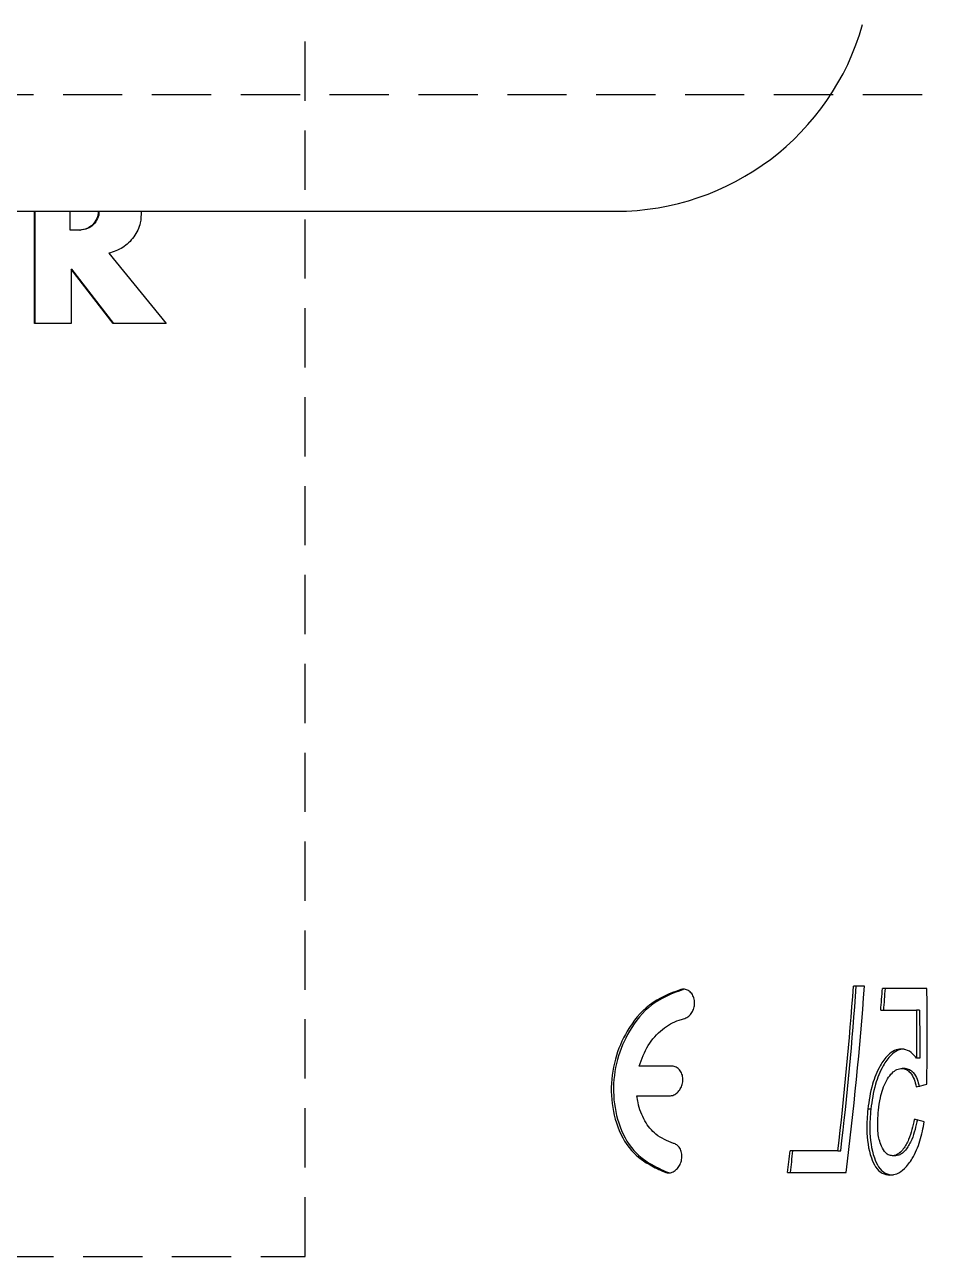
# Model space of a CAD drawing. Header units: millimetres. Extents: x 8 to 832, y 8 to 586.
# Drawn here: x 651.26 to 670.68, y 183.61 to 210.01 of the extents above; entities that cross this region are included whole.
import ezdxf

# ---------------------------------------------------------------- set-up
doc = ezdxf.new("R2010")
doc.units = ezdxf.units.MM
doc.linetypes.add('HIDDEN', pattern=[1.905, 1.27, -0.635])
doc.layers.add('HIDDEN', color=3, linetype='HIDDEN')
doc.layers.add('OUTLINE', color=7, linetype='Continuous', lineweight=25)

msp = doc.modelspace()

# ---------------------------------------------------------------- linework, layer by layer
at = {"layer": 'HIDDEN'}
for p, q in [((657.272, 183.612), (657.272, 263.612)), ((457.772, 208.512), (709.247, 208.512)), ((637.272, 183.612), (657.272, 183.612))]:
    msp.add_line(p, q, dxfattribs=at)
at = {"layer": 'OUTLINE'}
for p, q in [((647.272, 206.012), (663.931, 206.012)), ((651.47, 203.606), (651.47, 206.012)), ((651.481, 203.606), (651.481, 206.012)), ((652.234, 205.609), (652.234, 206.012)), ((652.441, 205.609), (652.234, 205.609)), ((652.441, 205.609), (652.455, 205.609)), ((653.06, 205.11), (654.291, 203.606)), ((652.258, 204.771), (652.258, 203.606)), ((653.158, 203.606), (652.258, 204.771)), ((652.258, 204.771), (652.272, 204.771)), ((653.174, 203.606), (652.272, 204.771)), ((652.258, 203.606), (651.47, 203.606)), ((654.291, 203.606), (653.158, 203.606)), ((665.326, 189.332), (665.377, 189.332)), ((669.262, 189.406), (669.027, 189.406)), ((670.602, 189.354), (669.648, 189.354)), ((669.612, 188.886), (670.378, 188.886)), ((670.444, 188.886), (670.378, 188.886)), ((670.114, 188.055), (670.049, 188.055)), ((670.447, 187.862), (670.38, 187.862)), ((665.132, 187.689), (664.434, 187.689)), ((670.133, 187.639), (670.068, 187.639)), ((664.384, 187.049), (665.08, 187.049)), ((669.399, 186.768), (669.335, 186.768)), ((668.693, 185.873), (667.67, 185.873)), ((668.693, 185.873), (668.756, 185.873)), ((669.933, 185.769), (669.867, 185.769)), ((665.007, 185.406), (665.059, 185.406)), ((665.059, 185.406), (665.103, 185.405)), ((667.616, 185.406), (668.868, 185.406)), ((669.876, 185.354), (669.81, 185.354))]:
    msp.add_line(p, q, dxfattribs=at)
for centre, radius, start, end in [((663.931, 211.512), 5.5, 270, 344.1734), ((592.892, 194.802), 76.326, 353.28173, 355.94546), ((592.77, 194.804), 76.509, 353.29645, 355.95375), ((594.047, 194.793), 75.408, 352.84903, 355.90331), ((595.599, 194.809), 74.25, 355.42498, 355.78683), ((596.161, 194.759), 73.749, 355.43283, 355.79713), ((589.012, 194.702), 79.151, 353.25528, 353.59595), ((589.07, 194.682), 79.151, 353.2697, 353.61036)]:
    msp.add_arc(centre, radius, start, end, dxfattribs=at)
for points, knots in [([(652.833, 206.012), (652.834, 206.01), (652.844, 205.958), (652.809, 205.85), (652.727, 205.719), (652.595, 205.627), (652.492, 205.615), (652.441, 205.609)], [0, 0, 0, 0, 0.006933, 0.255012, 0.503472, 0.751801, 1, 1, 1, 1]), ([(652.849, 206.012), (652.849, 206.01), (652.86, 205.958), (652.825, 205.85), (652.743, 205.719), (652.61, 205.627), (652.507, 205.615), (652.455, 205.609)], [0, 0, 0, 0, 0.006923, 0.254685, 0.503018, 0.751505, 1, 1, 1, 1]), ([(653.756, 206.012), (653.755, 205.927), (653.753, 205.731), (653.61, 205.452), (653.373, 205.213), (653.164, 205.144), (653.06, 205.11)], [0, 0, 0, 0, 0.203016, 0.468675, 0.734338, 1, 1, 1, 1]), ([(665.326, 189.332), (665.091, 189.243), (664.642, 189.073), (664.167, 188.484), (663.888, 187.833), (663.802, 187.139), (663.916, 186.449), (664.214, 185.864), (664.641, 185.571), (664.905, 185.452), (665.007, 185.406)], [0, 0, 0, 0, 0.152588, 0.291908, 0.412743, 0.542183, 0.672998, 0.809773, 0.926615, 1, 1, 1, 1]), ([(665.377, 189.332), (665.141, 189.243), (664.69, 189.072), (664.213, 188.481), (663.934, 187.828), (663.85, 187.135), (663.966, 186.447), (664.264, 185.863), (664.691, 185.571), (664.956, 185.452), (665.059, 185.406)], [0, 0, 0, 0, 0.15331, 0.292938, 0.413824, 0.542927, 0.673261, 0.809553, 0.926197, 1, 1, 1, 1]), ([(665.387, 188.704), (665.418, 188.716), (665.479, 188.738), (665.551, 188.812), (665.602, 188.905), (665.626, 189.013), (665.618, 189.125), (665.579, 189.225), (665.512, 189.299), (665.429, 189.338), (665.364, 189.34), (665.331, 189.333), (665.326, 189.332)], [0, 0, 0, 0, 0.113083, 0.216844, 0.323033, 0.434148, 0.548934, 0.663296, 0.774879, 0.881057, 0.982527, 1, 1, 1, 1]), ([(670.6, 187.304), (670.604, 187.645), (670.61, 188.156), (670.608, 188.84), (670.604, 189.182), (670.602, 189.354)], [0, 0, 0, 0, 0.499874, 0.749921, 1, 1, 1, 1]), ([(670.378, 188.886), (670.379, 188.801), (670.381, 188.587), (670.382, 188.245), (670.381, 187.99), (670.38, 187.862)], [0, 0, 0, 0, 0.249973, 0.624978, 1, 1, 1, 1]), ([(670.444, 188.886), (670.445, 188.801), (670.447, 188.587), (670.448, 188.245), (670.447, 187.99), (670.447, 187.862)], [0, 0, 0, 0, 0.249974, 0.624979, 1, 1, 1, 1]), ([(664.434, 187.689), (664.49, 187.842), (664.601, 188.144), (664.914, 188.49), (665.194, 188.653), (665.354, 188.695), (665.387, 188.704)], [0, 0, 0, 0, 0.318158, 0.62969, 0.92409, 1, 1, 1, 1]), ([(670.049, 188.055), (670.001, 188.049), (669.902, 188.036), (669.742, 187.909), (669.568, 187.668), (669.406, 187.269), (669.361, 186.947), (669.335, 186.768)], [0, 0, 0, 0, 0.110072, 0.230696, 0.408975, 0.671462, 1, 1, 1, 1]), ([(670.114, 188.055), (670.067, 188.049), (669.968, 188.036), (669.806, 187.909), (669.632, 187.668), (669.47, 187.269), (669.425, 186.947), (669.399, 186.768)], [0, 0, 0, 0, 0.1099662, 0.2311342, 0.4095577, 0.6715188, 1, 1, 1, 1]), ([(670.38, 187.862), (670.353, 187.894), (670.287, 187.974), (670.172, 188.044), (670.082, 188.052), (670.049, 188.055)], [0, 0, 0, 0, 0.303173, 0.744179, 1, 1, 1, 1]), ([(665.08, 187.049), (665.113, 187.053), (665.175, 187.062), (665.257, 187.12), (665.32, 187.199), (665.362, 187.299), (665.376, 187.411), (665.356, 187.521), (665.305, 187.612), (665.231, 187.671), (665.168, 187.688), (665.136, 187.689), (665.132, 187.689)], [0, 0, 0, 0, 0.1151, 0.215689, 0.318383, 0.427117, 0.541867, 0.658187, 0.774105, 0.883463, 0.986343, 1, 1, 1, 1]), ([(669.562, 186.745), (669.574, 186.833), (669.603, 187.049), (669.691, 187.322), (669.821, 187.515), (669.93, 187.611), (670.015, 187.636), (670.061, 187.639), (670.068, 187.639)], [0, 0, 0, 0, 0.229865, 0.566255, 0.719861, 0.84734, 0.975622, 1, 1, 1, 1]), ([(670.068, 187.639), (670.1, 187.635), (670.166, 187.626), (670.258, 187.544), (670.333, 187.415), (670.358, 187.301), (670.371, 187.245)], [0, 0, 0, 0, 0.197619, 0.413304, 0.711111, 1, 1, 1, 1]), ([(670.133, 187.639), (670.165, 187.635), (670.232, 187.626), (670.324, 187.544), (670.399, 187.415), (670.425, 187.301), (670.438, 187.245)], [0, 0, 0, 0, 0.197281, 0.413866, 0.711735, 1, 1, 1, 1]), ([(670.371, 187.245), (670.391, 187.25), (670.431, 187.26), (670.508, 187.28), (670.564, 187.295), (670.6, 187.304)], [0, 0, 0, 0, 0.2612633, 0.522546, 1, 1, 1, 1]), ([(665.169, 186.034), (665.037, 186.087), (664.793, 186.184), (664.537, 186.511), (664.42, 186.811), (664.391, 187.001), (664.384, 187.049)], [0, 0, 0, 0, 0.328141, 0.605641, 0.900647, 1, 1, 1, 1]), ([(669.335, 186.768), (669.324, 186.622), (669.297, 186.261), (669.358, 185.829), (669.493, 185.522), (669.632, 185.378), (669.752, 185.361), (669.81, 185.354)], [0, 0, 0, 0, 0.2430262, 0.6023908, 0.7375296, 0.8741351, 1, 1, 1, 1]), ([(669.399, 186.768), (669.388, 186.622), (669.361, 186.262), (669.422, 185.83), (669.558, 185.523), (669.697, 185.378), (669.818, 185.361), (669.876, 185.354)], [0, 0, 0, 0, 0.242532, 0.601003, 0.736577, 0.873616, 1, 1, 1, 1]), ([(669.867, 185.769), (669.835, 185.774), (669.769, 185.782), (669.677, 185.869), (669.592, 186.036), (669.531, 186.337), (669.551, 186.592), (669.562, 186.745)], [0, 0, 0, 0, 0.103044, 0.213731, 0.376892, 0.627091, 1, 1, 1, 1]), ([(669.81, 185.354), (669.859, 185.359), (669.967, 185.37), (670.139, 185.495), (670.32, 185.735), (670.467, 186.086), (670.52, 186.36), (670.546, 186.496)], [0, 0, 0, 0, 0.121975, 0.270558, 0.456218, 0.729243, 1, 1, 1, 1]), ([(670.33, 186.548), (670.299, 186.401), (670.25, 186.176), (670.12, 185.934), (670.019, 185.826), (669.938, 185.777), (669.889, 185.772), (669.867, 185.769)], [0, 0, 0, 0, 0.443623, 0.680171, 0.811721, 0.91544, 1, 1, 1, 1]), ([(670.397, 186.548), (670.366, 186.401), (670.317, 186.176), (670.187, 185.934), (670.085, 185.825), (670.004, 185.777), (669.955, 185.771), (669.933, 185.769)], [0, 0, 0, 0, 0.443244, 0.679921, 0.811735, 0.915646, 1, 1, 1, 1]), ([(670.546, 186.496), (670.528, 186.501), (670.49, 186.51), (670.418, 186.527), (670.365, 186.54), (670.33, 186.548)], [0, 0, 0, 0, 0.262307, 0.524599, 1, 1, 1, 1]), ([(665.007, 185.406), (665.039, 185.402), (665.098, 185.396), (665.185, 185.434), (665.257, 185.496), (665.315, 185.583), (665.349, 185.689), (665.353, 185.803), (665.324, 185.909), (665.264, 185.99), (665.206, 186.024), (665.173, 186.033), (665.169, 186.034)], [0, 0, 0, 0, 0.11311, 0.210905, 0.309099, 0.413491, 0.525736, 0.64346, 0.763039, 0.877934, 0.984458, 1, 1, 1, 1])]:
    msp.add_open_spline(points, degree=3, knots=knots, dxfattribs=at)

doc.saveas('drawing.dxf')
